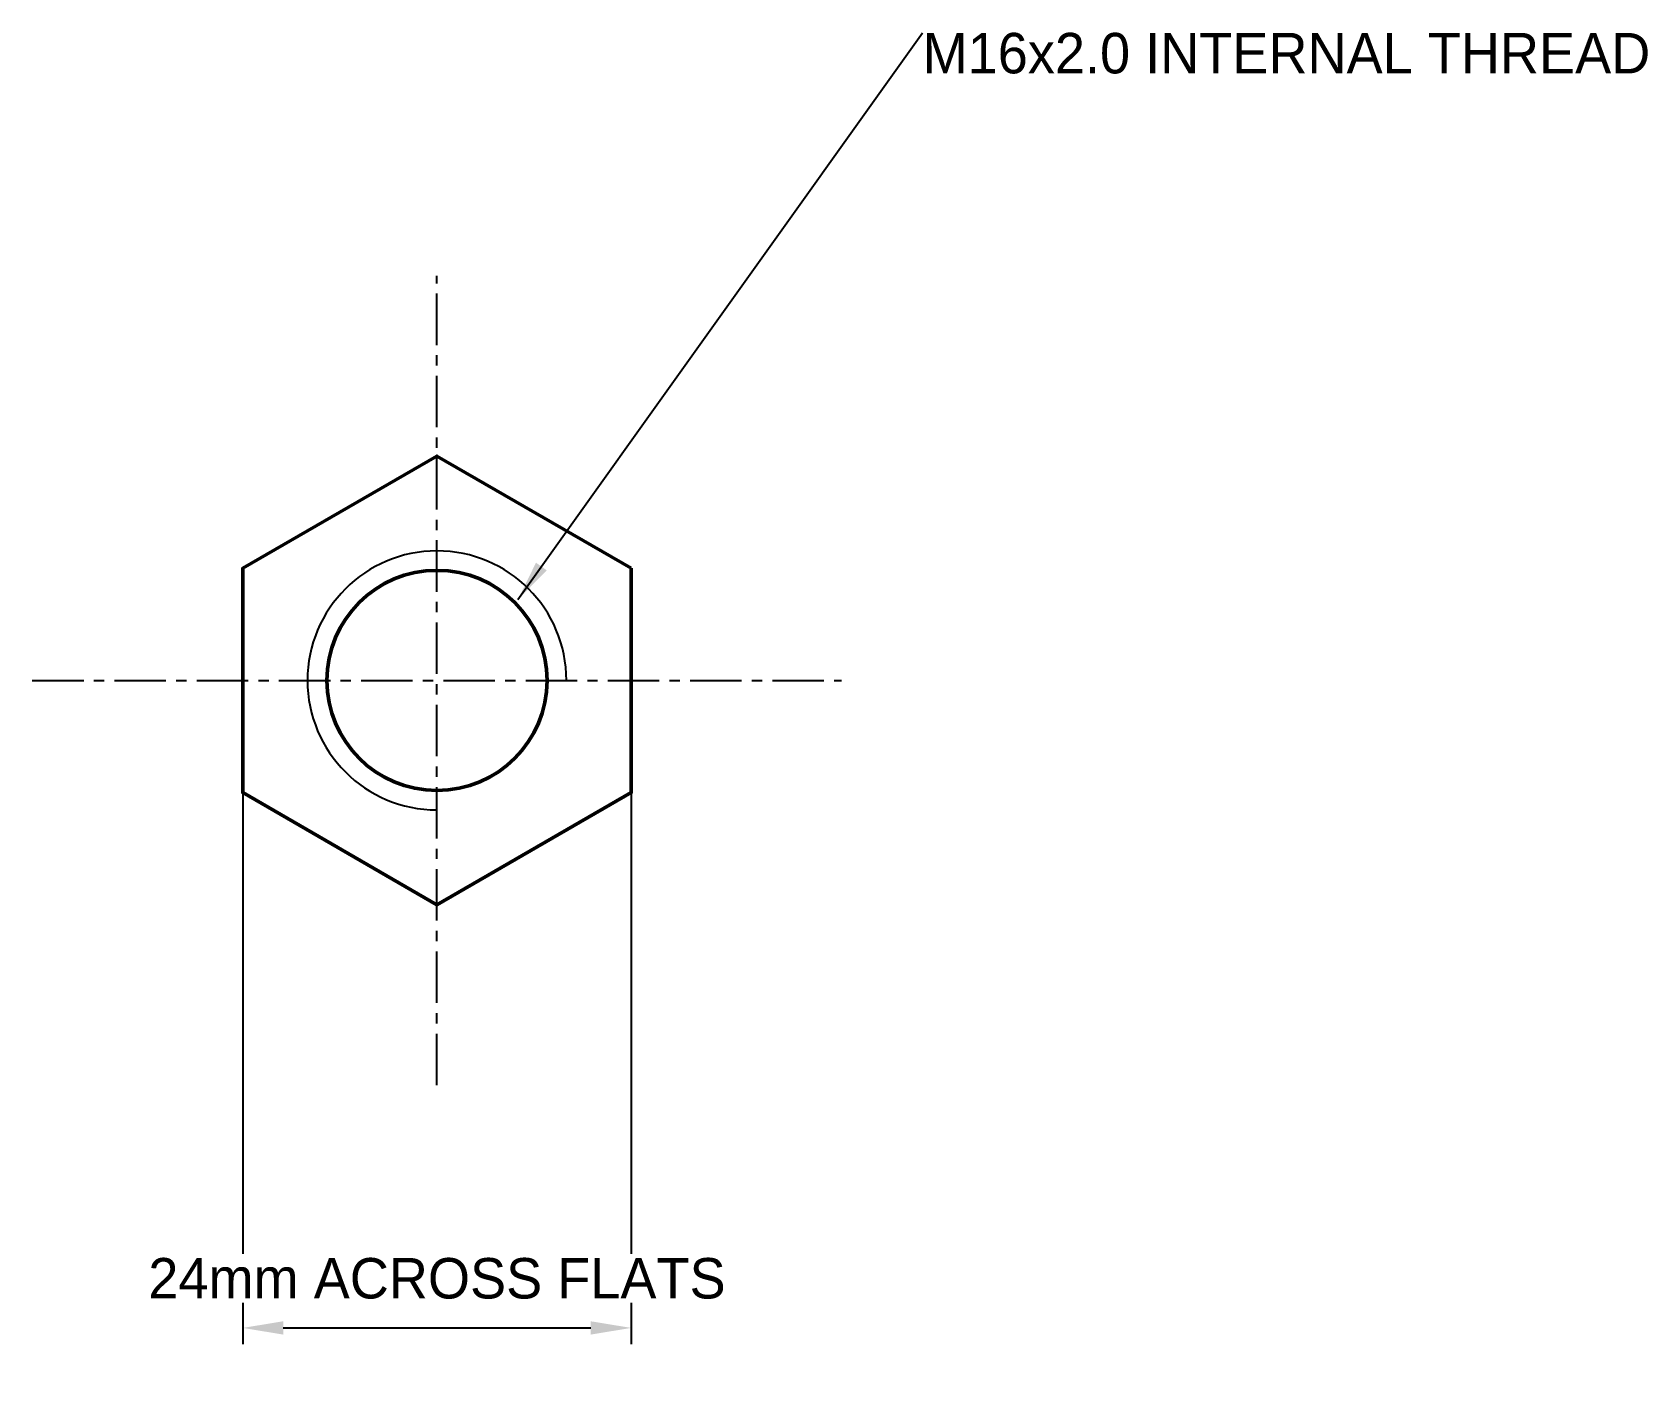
# Model space of a CAD drawing. Header units: metres. Extents: x -25 to 74.8, y -42.8 to 40.
import ezdxf

# ---------------------------------------------------------------- set-up
doc = ezdxf.new("R2010")
doc.units = ezdxf.units.M
doc.linetypes.add('CENTER', pattern=[5.08, 3.175, -0.635, 0.635, -0.635])
for name, color, linetype, lineweight in [('CENTERLINES', 7, 'CENTER', 25), ('DETAILS', 7, 'Continuous', 25), ('DIMENSIONS', 7, 'Continuous', 25), ('GEOMETRY', 7, 'Continuous', 50)]:
    doc.layers.add(name, color=color, linetype=linetype, lineweight=lineweight)
doc.dimstyles.new('ENGINEERING_STYLE', dxfattribs={"dimtxt": 2.5, "dimasz": 2.5, "dimexe": 1, "dimexo": 1.5, "dimgap": 0.8, "dimtad": 1, "dimcen": 2.5, "dimazin": 3, "dimtfac": 1, "dimtmove": 0, "dimatfit": 3, "dimtfill": 1})

msp = doc.modelspace()

# ---------------------------------------------------------------- linework, layer by layer
at = {"layer": 'CENTERLINES'}
for p, q in [((0, -25), (0, 25)), ((-25, 0), (25, 0))]:
    msp.add_line(p, q, dxfattribs=at)
at = {"layer": 'DETAILS'}
msp.add_arc((0, 0), 8, 0, 270, dxfattribs=at)
at = {"layer": 'GEOMETRY'}
msp.add_lwpolyline([(12, 6.928), (0, 13.856), (-12, 6.928), (-12, -6.928), (0, -13.856), (12, -6.928)], close=True, dxfattribs=at)
msp.add_circle((0, 0), 6.8, dxfattribs=at)

# ---------------------------------------------------------------- texts
at = {"layer": 'DIMENSIONS', "insert": (30, 40), "char_height": 2.5, "attachment_point": 1}
msp.add_mtext('M16x2.0 INTERNAL THREAD', dxfattribs=at)

# ---------------------------------------------------------------- leaders
at = {"layer": 'DIMENSIONS'}
msp.add_leader([(5, 5), (30, 40)], dimstyle='ENGINEERING_STYLE', dxfattribs=at)

# ---------------------------------------------------------------- next in the draw order: dimensions: what is measured, and where the dimension line sits
msp.add_linear_dim(base=(-12, -40), p1=(-12, 0), p2=(12, 0), text='24mm ACROSS FLATS', dimstyle='ENGINEERING_STYLE', dxfattribs=at).render()

doc.saveas('drawing.dxf')
